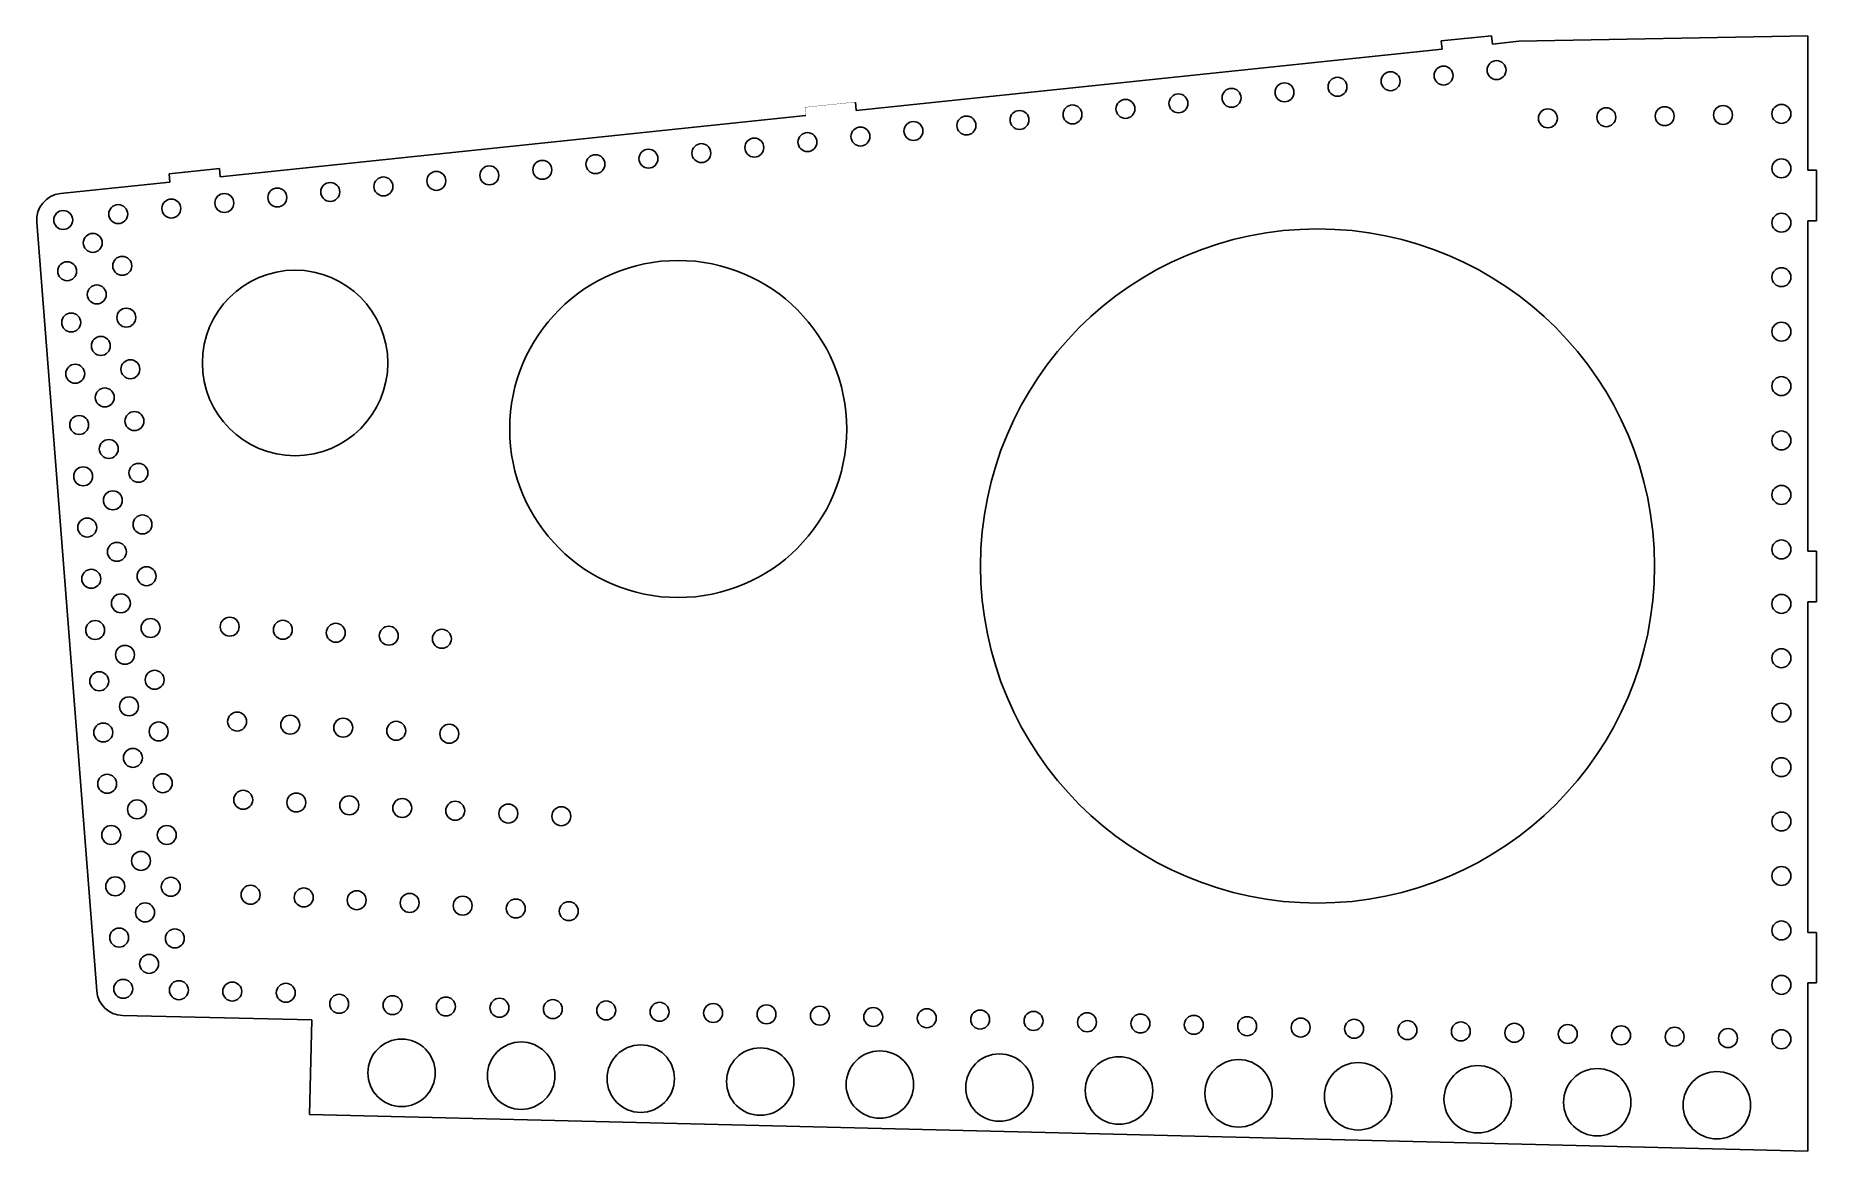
# Model space of a CAD drawing. Extents: x 147.9 to 161.1, y 6.5 to 14.8.
import ezdxf

# ---------------------------------------------------------------- set-up
doc = ezdxf.new("R2010")
doc.units = 0
doc.layers.add('STERN', color=7, linetype='CONTINUOUS')

msp = doc.modelspace()

# ---------------------------------------------------------------- linework, layer by layer
at = {"layer": 'STERN', "color": 0, "linetype": 'CONTINUOUS'}
for p, q in [((158.341, 14.676, 0), (153.994, 14.223, 0)), ((158.334, 14.739, 0), (158.707, 14.777, 0)), ((158.334, 14.739, 0), (158.341, 14.676, 0)), ((158.707, 14.777, 0), (158.714, 14.715, 0)), ((158.91, 14.736, 0), (158.714, 14.715, 0)), ((161.054, 14.777, 0), (158.91, 14.736, 0)), ((161.054, 14.777), (161.054, 13.779)), ((153.988, 14.285, 0), (153.994, 14.223, 0)), ((153.621, 14.184, 0), (149.275, 13.73, 0)), ((148.896, 13.753, 0), (149.269, 13.792, 0)), ((148.896, 13.753, 0), (148.902, 13.691, 0)), ((149.269, 13.792, 0), (149.275, 13.73, 0)), ((161.117, 13.779, 0), (161.054, 13.779)), ((161.117, 13.779, 0), (161.117, 13.404, 0)), ((148.902, 13.691, 0), (148.09, 13.606, 0)), ((147.914, 13.395, 0), (148.36, 7.693, 0)), ((161.117, 13.404, 0), (161.054, 13.404)), ((161.054, 13.404), (161.054, 10.953)), ((161.117, 10.953, 0), (161.054, 10.953)), ((161.117, 10.953, 0), (161.117, 10.578, 0)), ((161.117, 10.578, 0), (161.054, 10.578)), ((161.054, 10.578), (161.054, 8.127)), ((161.117, 8.127, 0), (161.054, 8.127)), ((161.117, 8.127, 0), (161.117, 7.752, 0)), ((161.117, 7.752, 0), (161.054, 7.752)), ((161.054, 7.752), (161.054, 6.503)), ((149.955, 7.477), (148.551, 7.511)), ((149.938, 6.776), (149.955, 7.477)), ((149.938, 6.776), (161.054, 6.503))]:
    msp.add_line(p, q, dxfattribs=at)
at = {"layer": 'STERN', "color": 0, "linetype": 'CONTINUOUS', "const_width": 0.002}
for points in [[(153.615, 14.246), (153.988, 14.285)], [(153.615, 14.246), (153.621, 14.184)]]:
    msp.add_lwpolyline(points, dxfattribs=at)
at = {"layer": 'STERN', "color": 0, "linetype": 'CONTINUOUS'}
for centre, radius in [((158.351, 14.481, 0), 0.0703), ((158.744, 14.522, 0), 0.0703), ((157.171, 14.357, 0), 0.0703), ((157.564, 14.398, 0), 0.0703), ((157.958, 14.439, 0), 0.0703), ((155.991, 14.234, 0), 0.0703), ((156.384, 14.275, 0), 0.0703), ((156.778, 14.316, 0), 0.0703), ((154.418, 14.07, 0), 0.0703), ((154.811, 14.111, 0), 0.0703), ((155.205, 14.152, 0), 0.0703), ((155.598, 14.193, 0), 0.0703), ((159.125, 14.164, 0), 0.0703), ((159.558, 14.172, 0), 0.0703), ((159.991, 14.18, 0), 0.0703), ((160.424, 14.189, 0), 0.0703), ((160.857, 14.197, 0), 0.0703), ((153.238, 13.947, 0), 0.0703), ((153.632, 13.988, 0), 0.0703), ((154.025, 14.029, 0), 0.0703), ((152.059, 13.824, 0), 0.0703), ((152.452, 13.865, 0), 0.0703), ((152.845, 13.906, 0), 0.0703), ((150.879, 13.7, 0), 0.0703), ((151.272, 13.741, 0), 0.0703), ((151.665, 13.782, 0), 0.0703), ((160.857, 13.793), 0.0703), ((149.699, 13.577, 0), 0.0703), ((150.092, 13.618, 0), 0.0703), ((150.486, 13.659, 0), 0.0703), ((148.111, 13.41, 0), 0.0703), ((148.519, 13.454, 0), 0.0703), ((148.913, 13.495, 0), 0.0703), ((149.306, 13.536, 0), 0.0703), ((157.416, 10.844, 0), 2.5), ((160.857, 13.39), 0.0703), ((148.33, 13.24, 0), 0.0703), ((148.14, 13.03, 0), 0.0703), ((148.549, 13.07, 0), 0.0703), ((152.673, 11.86, 0), 1.25), ((149.831, 12.35, 0), 0.688), ((160.857, 12.986), 0.0703), ((148.36, 12.858, 0), 0.0703), ((148.17, 12.65, 0), 0.0703), ((148.579, 12.686, 0), 0.0703), ((160.857, 12.582), 0.0703), ((148.39, 12.476, 0), 0.0703), ((148.2, 12.27, 0), 0.0703), ((148.609, 12.303, 0), 0.0703), ((148.419, 12.094, 0), 0.0703), ((160.857, 12.178), 0.0703), ((148.229, 11.89, 0), 0.0703), ((148.639, 11.919, 0), 0.0703), ((148.449, 11.712, 0), 0.0703), ((160.857, 11.775), 0.0703), ((148.259, 11.509, 0), 0.0703), ((148.669, 11.535, 0), 0.0703), ((148.479, 11.331, 0), 0.0703), ((160.857, 11.371), 0.0703), ((148.289, 11.129, 0), 0.0703), ((148.699, 11.152, 0), 0.0703), ((148.509, 10.949, 0), 0.0703), ((160.857, 10.967), 0.0703), ((148.729, 10.768, 0), 0.0703), ((148.319, 10.749, 0), 0.0703), ((148.539, 10.567, 0), 0.0703), ((160.857, 10.563), 0.0703), ((148.348, 10.369, 0), 0.0703), ((148.759, 10.384, 0), 0.0703), ((149.346, 10.394, 0), 0.0703), ((149.74, 10.371, 0), 0.0703), ((150.133, 10.349, 0), 0.0703), ((150.526, 10.327, 0), 0.0703), ((150.92, 10.304, 0), 0.0703), ((148.569, 10.185, 0), 0.0703), ((160.857, 10.16), 0.0703), ((148.378, 9.989, 0), 0.0703), ((148.789, 10, 0), 0.0703), ((148.599, 9.803, 0), 0.0703), ((160.857, 9.756), 0.0703), ((148.408, 9.609, 0), 0.0703), ((148.819, 9.617, 0), 0.0703), ((149.401, 9.69, 0), 0.0703), ((149.795, 9.667, 0), 0.0703), ((150.188, 9.645, 0), 0.0703), ((150.581, 9.622, 0), 0.0703), ((150.975, 9.6, 0), 0.0703), ((148.628, 9.421, 0), 0.0703), ((160.857, 9.352), 0.0703), ((148.437, 9.229, 0), 0.0703), ((148.849, 9.233, 0), 0.0703), ((149.446, 9.11, 0), 0.0703), ((149.84, 9.09, 0), 0.0703), ((150.233, 9.069, 0), 0.0703), ((150.626, 9.049, 0), 0.0703), ((148.658, 9.039, 0), 0.0703), ((151.019, 9.029, 0), 0.0703), ((151.413, 9.008, 0), 0.0703), ((151.806, 8.988, 0), 0.0703), ((160.857, 8.949), 0.0703), ((148.467, 8.849, 0), 0.0703), ((148.879, 8.849, 0), 0.0703), ((148.688, 8.657, 0), 0.0703), ((160.857, 8.545), 0.0703), ((148.497, 8.468, 0), 0.0703), ((148.909, 8.465, 0), 0.0703), ((149.501, 8.406, 0), 0.0703), ((149.895, 8.386, 0), 0.0703), ((148.718, 8.275, 0), 0.0703), ((150.288, 8.365, 0), 0.0703), ((150.681, 8.345, 0), 0.0703), ((151.074, 8.325, 0), 0.0703), ((151.468, 8.304, 0), 0.0703), ((151.861, 8.284, 0), 0.0703), ((160.857, 8.141), 0.0703), ((148.526, 8.088, 0), 0.0703), ((148.939, 8.082, 0), 0.0703), ((148.748, 7.893, 0), 0.0703), ((160.857, 7.737), 0.0703), ((148.556, 7.708, 0), 0.0703), ((148.969, 7.698, 0), 0.0703), ((149.365, 7.688, 0), 0.0703), ((149.762, 7.679, 0), 0.0703), ((150.158, 7.597, 0), 0.0703), ((150.554, 7.587, 0), 0.0703), ((150.95, 7.577, 0), 0.0703), ((151.347, 7.568, 0), 0.0703), ((151.743, 7.558, 0), 0.0703), ((152.139, 7.548, 0), 0.0703), ((152.535, 7.538, 0), 0.0703), ((152.932, 7.529, 0), 0.0703), ((153.328, 7.519, 0), 0.0703), ((153.724, 7.509, 0), 0.0703), ((154.12, 7.499, 0), 0.0703), ((154.517, 7.49, 0), 0.0703), ((154.913, 7.48, 0), 0.0703), ((155.309, 7.47, 0), 0.0703), ((155.706, 7.46, 0), 0.0703), ((156.102, 7.451, 0), 0.0703), ((156.498, 7.441, 0), 0.0703), ((156.894, 7.431, 0), 0.0703), ((157.291, 7.421, 0), 0.0703), ((157.687, 7.412, 0), 0.0703), ((158.083, 7.402, 0), 0.0703), ((158.479, 7.392, 0), 0.0703), ((158.876, 7.382, 0), 0.0703), ((159.272, 7.373, 0), 0.0703), ((159.668, 7.363, 0), 0.0703), ((160.065, 7.353, 0), 0.0703), ((160.461, 7.343, 0), 0.0703), ((160.857, 7.334), 0.0703), ((150.621, 7.085), 0.25), ((151.508, 7.064), 0.25), ((152.395, 7.042), 0.25), ((153.282, 7.02), 0.25), ((154.169, 6.998), 0.25), ((155.056, 6.976), 0.25), ((155.943, 6.954), 0.25), ((156.83, 6.933), 0.25), ((157.717, 6.911), 0.25), ((158.604, 6.889), 0.25), ((159.491, 6.867), 0.25), ((160.378, 6.845), 0.25)]:
    msp.add_circle(centre, radius, dxfattribs=at)
at = {"layer": 'STERN', "color": 0, "linetype": 'CONTINUOUS', "extrusion": (2.59142e-06, 3.0527e-06, 1)}
msp.add_arc((148.111, 13.41, 0), 0.197, 95.9616, 184.4674, dxfattribs=at)
at = {"layer": 'STERN', "color": 0, "linetype": 'CONTINUOUS', "extrusion": (2.99118e-06, -2.83564e-06, 1)}
msp.add_arc((148.556, 7.708, 0), 0.197, 184.4674, 268.5907, dxfattribs=at)

doc.saveas('drawing.dxf')
